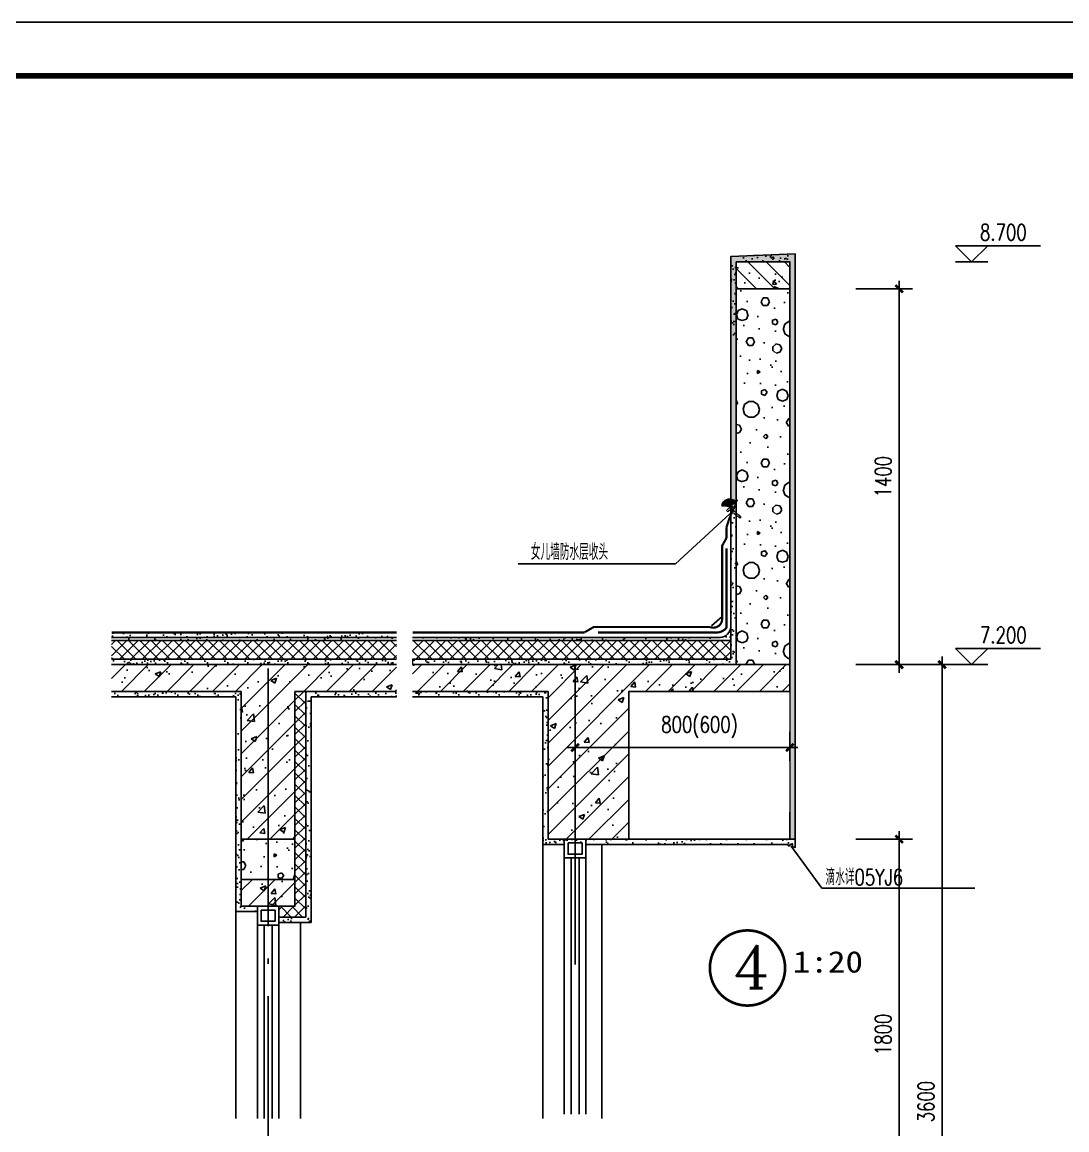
# Model space of a CAD drawing. Extents: x -105837 to 547563, y 466041 to 508041.
# Drawn here: x 447739 to 467191, y 487411 to 508041 of the extents above; entities that cross this region are included whole.
import ezdxf
from ezdxf.enums import TextEntityAlignment as Align

# ---------------------------------------------------------------- set-up
doc = ezdxf.new("R2010")
doc.units = 0
doc.header["$LTSCALE"] = 1000
doc.header["$MEASUREMENT"] = 0
for name, pattern in [('ACAD_ISO04W100', [30.5, 24, -3, 0.5, -3]), ('DASH', [0.35, 0.25, -0.1]), ('DOTE', [2.42, 2, -0.2, 0.02, -0.2])]:
    doc.linetypes.add(name, pattern=pattern)
doc.layers.get('0').update_dxf_attribs({"linetype": 'CONTINUOUS'})
doc.layers.get('DEFPOINTS').update_dxf_attribs({"linetype": 'CONTINUOUS'})
for name, color, linetype in [('1', 7, 'CONTINUOUS'), ('4', 4, 'CONTINUOUS'), ('DIM1', 3, 'CONTINUOUS'), ('DOTE', 1, 'DOTE'), ('MC', 151, 'CONTINUOUS'), ('PUB_DIM', 3, 'CONTINUOUS'), ('PUB_TEXT', 7, 'CONTINUOUS'), ('PUB_TITLE', 4, 'CONTINUOUS'), ('S详图索引', 7, 'CONTINUOUS'), ('t-填充', 8, 'CONTINUOUS'), ('WALL', 255, 'CONTINUOUS'), ('填充', 75, 'CONTINUOUS')]:
    doc.layers.add(name, color=color, linetype=linetype)
doc.styles.add('-黑体', font='simhei.ttf')
doc.styles.add('DIM_FONT', font='SIMPLEX.shx', dxfattribs={"width": 0.75})
doc.styles.add('STK', font='COMPLEX.SHX', dxfattribs={"bigfont": 'STK.SHX'})
doc.styles.add('国标仿宋', font='SIMPLEX.shx', dxfattribs={"width": 0.75, "bigfont": 'gbhzfs.shx'})
doc.dimstyles.new('DIMN', dxfattribs={"dimtxt": 300, "dimasz": 1, "dimexe": 250, "dimexo": 300, "dimgap": 150, "dimtad": 1, "dimdec": 0, "dimzin": 0, "dimdsep": 46, "dimtxsty": 'DIM_FONT', "dimblk": '_DIMX', "dimcen": 0.09, "dimclrt": 7, "dimadec": 0, "dimazin": 0, "dimtfac": 1, "dimtdec": 0, "dimtix": 1, "dimtmove": 2, "dimatfit": 3, "dimldrblk": '_DIMX', "dimfxl": 1, "dimtolj": 1, "dimtzin": 0, "dimarcsym": 0})
pattern_1 = [(37.5, (-649033.9, 161901), (-7.559203, 231.218852), [0, -182.4, 0, -204, 0, -195]), (7.5, (-649033.9, 161901), (212.373205, 338.65753), [0, -98.4, 0, -164.4, 0, -63]), (327.5, (-649181.5, 161901), (373.697023, 0.679086), [0, -60, 0, -216, 0, -282]), (317.5, (-649181.5, 161901), (360.73519, 105.32107), [0, -30, 0, -141.6, 0, -162])]
pattern_2 = [(0, (-648591.4, 161443.5), (750, 1500), [0, -1500]), (0, (-649468.9, 161241), (750, 1500), [0, -1500]), (0, (-648981.4, 161226), (750, 1500), [0, -1500]), (0, (-648448.9, 161668.5), (750, 1500), [0, -1500]), (0, (-649071.4, 161151), (750, 1500), [0, -1500]), (0, (-648298.9, 162613.5), (750, 1500), [0, -1500]), (0, (-648756.4, 162493.5), (750, 1500), [0, -1500]), (0, (-648516.4, 162306), (750, 1500), [0, -1500]), (0, (-649738.9, 162276), (750, 1500), [0, -1500]), (0, (-649003.9, 162208.5), (750, 1500), [0, -1500]), (0, (-649288.9, 161826), (750, 1500), [0, -1500]), (0, (-649273.9, 161263.5), (750, 1500), [0, -1500]), (0, (-648711.4, 161203.5), (750, 1500), [0, -1500]), (0, (-648298.9, 161863.5), (750, 1500), [0, -1500]), (0, (-649701.4, 161631), (750, 1500), [0, -1500]), (0, (-649573.9, 161886), (750, 1500), [0, -1500]), (0, (-648988.9, 161781), (750, 1500), [0, -1500]), (0, (-649198.9, 161563.5), (750, 1500), [0, -1500]), (0, (-649318.9, 162058.5), (750, 1500), [0, -1500]), (0, (-649131.4, 162621), (750, 1500), [0, -1500]), (0, (-649641.4, 161316), (750, 1500), [0, -1500]), (0, (-648816.4, 162313.5), (750, 1500), [0, -1500]), (0, (-649513.9, 162336), (750, 1500), [0, -1500]), (0, (-649633.9, 162531), (750, 1500), [0, -1500]), (130.601294, (-648391.04, 162143.86), (-3749.999965, 4500.000027), [65.8539, -27592.779]), (18.434949, (-648498.18, 162172.43), (3750, 1499.999994), [67.7631, -9419.0698]), (90, (-648498.2, 162108.15), (750, 1500), [64.2857, -2935.7142]), (161.56505, (-648433.9, 162086.72), (-3750.000033, 1499.999893), [67.7631, -9419.0698]), (53.130102, (-648433.9, 162086.72), (750, 1500), [71.4286, -7428.5714]), (135, (-648376.75, 161322.43), (-750.0001, 1499.9999), [60.6091, -4182.0315]), (45, (-648462.47, 161322.43), (750, 1500), [60.6091, -4182.0315]), (135, (-648419.6, 161279.6), (-750.0001, 1499.9999), [60.6091, -4182.0315]), (45, (-648419.6, 161279.6), (750, 1500), [60.6091, -4182.0315]), (116.56505, (-649098.2, 162329.6), (-0.0001, 3000), [79.8596, -1597.1913]), (180, (-649133.9, 162401), (-750, 1500), [85.7143, -1414.2857]), (63.43495, (-649255.3, 162329.6), (1e-06, 3000), [79.8596, -1597.1913]), (116.56505, (-649219.6, 162258.1), (-0.0001, 3000), [79.8596, -1597.1913]), (0, (-649219.6, 162258.1), (750, 1500), [85.7143, -1414.2857]), (63.43495, (-649133.9, 162258.1), (1e-06, 3000), [79.8596, -1597.1913]), (107.102728, (-648533.895, 161822.433), (-2249.999919, 7500.0000288), [97.1534, -40707.258]), (143.972626, (-648562.47, 161915.29), (-14249.99984, 10500.000003), [97.1534, -20305.0515]), (180, (-648641, 161972.4), (-750, 1500), [92.8571, -1407.1428]), (36.027373, (-648812.47, 161915.29), (14249.999915, 10499.999902), [97.1534, -20305.0515]), (71.56505, (-648841.04, 161829.58), (2250.000015, 7499.999997), [90.3508, -9396.4821]), (107.102728, (-648812.467, 161736.72), (-2249.999919, 7500.0000288), [97.1534, -40707.258]), (143.972626, (-648733.9, 161679.58), (-14249.99984, 10500.000003), [97.1534, -20305.0515]), (0, (-648733.9, 161679.6), (750, 1500), [92.8571, -1407.1428]), (36.027373, (-648641.04, 161679.58), (14249.999915, 10499.999902), [97.1534, -20305.0515]), (71.56505, (-648562.47, 161736.72), (2250.000015, 7499.999997), [90.3508, -9396.4821]), (150.255118, (-648519.61, 162522.43), (-2250.000005, 1499.99998), [57.5875, -12035.799]), (90, (-648569.6, 162493.86), (750, 1500), [57.1429, -2942.857]), (29.744881, (-648569.61, 162493.86), (2250, 1499.999993), [57.5875, -12035.799]), (116.56505, (-648869.6, 161458.1), (-0.0001, 3000), [79.8596, -1597.1913]), (168.690067, (-648905.32, 161529.58), (-6750.000012, 1499.999964), [72.8431, -15224.214]), (41.185925, (-649033.895, 161493.86), (18749.999943, 16499.999905), [75.9296, -31814.5065]), (90, (-649033.9, 161422.4), (750, 1500), [71.4286, -2928.5713]), (138.814074, (-648976.75, 161372.43), (-18749.999723, 16500.0001545), [75.9296, -31814.5065]), (16.699244, (-648976.75, 161372.43), (24749.9999575, 7499.9999645), [74.5736, -31246.3455]), (60.945396, (-648905.324, 161393.86), (750.000003, 1499.9999955), [73.5402, -30813.3495]), (109.983106, (-649498.18, 162086.72), (-3750.00002, 10499.9999887), [83.605, -35030.4945]), (155.556045, (-649526.75, 162165.29), (-9750.0000463, 4499.9999106), [86.3075, -36162.8295]), (24.443955, (-649683.895, 162165.29), (9750.000014, 4499.9999825), [86.3075, -36162.8295]), (70.0168934, (-649712.466, 162086.72), (3750.0000173, 10499.9999904), [83.605, -35030.4945]), (109.983106, (-649683.895, 162008.15), (-3750.00002, 10499.9999887), [83.605, -35030.4945]), (160.016893, (-649605.32, 161979.58), (-3750.000019, 1499.999938), [83.605, -17473.4445]), (19.983107, (-649605.32, 161979.58), (3749.999996, 1500.000004), [83.605, -17473.4445]), (70.0168934, (-649526.75, 162008.15), (3750.0000173, 10499.9999904), [83.605, -35030.4945]), (122.005383, (-648941.04, 161951), (-750.000103, 1499.999928), [67.3856, -14083.5861]), (18.434949, (-649041.04, 161986.72), (3750, 1499.999994), [67.7631, -9419.0698]), (90, (-649041.04, 161922.4), (750, 1500), [64.2857, -2935.7142]), (161.56505, (-648976.75, 161901), (-3750.000033, 1499.999893), [67.7631, -9419.0698]), (54.462322, (-648976.75, 161901), (5249.999997, 7499.999995), [61.4452, -25745.5305]), (116.56505, (-649376.8, 161586.7), (-0.0001, 3000), [79.8596, -1597.1913]), (180, (-649412.5, 161658.1), (-750, 1500), [78.5714, -1421.4285]), (59.036243, (-649533.9, 161586.72), (750.000002, 1499.999993), [83.2993, -17409.555]), (120.963756, (-649491.04, 161515.29), (-750.000102, 1499.999931), [83.2993, -17409.555]), (0, (-649491, 161515.3), (750, 1500), [78.5714, -1421.4285]), (63.43495, (-649412.5, 161515.3), (1e-06, 3000), [79.8596, -1597.1913])]
pattern_3 = [(45, (-649033.9, 161901), (-212.132034, 212.132034), []), (50, (-649033.9, 161901), (1075.8903, -94.1282), [112.5, -1237.5]), (355, (-649033.9, 161901), (-208.127, 1128.2882), [90, -990]), (100.4514, (-648944.2, 161893.2), (867.7641, 1034.1593), [95.6103, -1051.7132]), (46.1842, (-649033.9, 162201), (1600.8616, -248.2785), [168.75, -1856.25]), (96.6356, (-648900.5, 162180.3), (1401.994, 1461.1768), [143.4154, -1577.5695]), (351.1842, (-649033.9, 162201), (1401.993, 1461.178), [135, -1485]), (21, (-648883.9, 162126), (895.3606, -603.92834), [112.5, -1237.5]), (326, (-648883.9, 162126), (364.973, 1087.7251), [90, -990]), (71.4514, (-648809.3, 162075.7), (1260.3339, 483.7957), [95.6103, -1051.7132]), (37.5, (-649033.9, 161901), (18.23978, 499.34078), [0, -978, 0, -1005, 0, -993.75]), (7.5, (-649033.9, 161901), (394.6043, 591.61757), [0, -573, 0, -955.5, 0, -378.75]), (327.5, (-649368.4, 161901), (800.73365, -33.83231), [0, -375, 0, -1170, 0, -1552.5]), (317.5, (-649518.4, 161901), (874.77925, 150.15747), [0, -487.5, 0, -777, 0, -1102.5])]
pattern_4 = [(45, (-649033.9, 161901), (-106.066017, 106.066017), []), (135, (-649033.9, 161901), (-106.066017, -106.066017), [])]
pattern_5 = [(142.5, (1012964.85, 818167.9), (6.299336, 192.682377), [0, -152, 0, -170, 0, -162.5]), (172.5, (1012964.85, 818167.9), (-176.97767, 282.21461), [0, -82, 0, -137, 0, -52.5]), (212.5, (1013087.85, 818167.9), (-311.414186, 0.565905), [0, -50, 0, -180, 0, -235]), (222.5, (1013087.85, 818167.9), (-300.61266, 87.76756), [0, -25, 0, -118, 0, -135])]

# ---------------------------------------------------------------- blocks, each defined once
blk = doc.blocks.new('_DIMX')
blk.add_line((-150, 0), (150, 0))
at = {"const_width": 50}
blk.add_lwpolyline([(-70, -70), (70, 70)], dxfattribs=at)
blk = doc.blocks.new('*D490')
at = {"layer": 'DEFPOINTS', "color": 0, "transparency": 16777216}
for p in [(462962, 492825, -54469), (462962, 485550, -54469), (464069, 485550)]:
    blk.add_point(p, dxfattribs=at)
at = {"layer": 'PUB_DIM', "color": 0, "lineweight": -2, "transparency": 16777216}
for p, q in [((463262, 492825), (464319, 492825)), ((464069, 492824), (464069, 485551)), ((463262, 485550), (464319, 485550))]:
    blk.add_line(p, q, dxfattribs=at)
for p, rotation in [((464069, 492825), 90), ((464069, 485550), 270)]:
    blk.add_blockref('_DIMX', p, dxfattribs=dict(at, rotation=rotation))
at = {"layer": 'PUB_DIM', "color": 7, "transparency": 16777216, "insert": (463769, 489188), "char_height": 300, "attachment_point": 5, "rotation": 90, "style": 'DIM_FONT'}
blk.add_mtext('\\A1;1800', dxfattribs=at)
blk = doc.blocks.new('*D494')
at = {"layer": 'DEFPOINTS', "color": 0, "transparency": 16777216}
for p in [(462962, 503075, -54312), (462962, 496075, -54312), (464069, 496075)]:
    blk.add_point(p, dxfattribs=at)
at = {"layer": 'PUB_DIM', "color": 0, "lineweight": -2, "transparency": 16777216}
for p, q in [((463262, 503075), (464319, 503075)), ((464069, 503074), (464069, 496076)), ((463262, 496075), (464319, 496075))]:
    blk.add_line(p, q, dxfattribs=at)
for p, rotation in [((464069, 503075), 90), ((464069, 496075), 270)]:
    blk.add_blockref('_DIMX', p, dxfattribs=dict(at, rotation=rotation))
at = {"layer": 'PUB_DIM', "color": 7, "transparency": 16777216, "insert": (463769, 499575), "char_height": 300, "attachment_point": 5, "rotation": 90, "style": 'DIM_FONT'}
blk.add_mtext('\\A1;1400', dxfattribs=at)
blk = doc.blocks.new('*D496')
at = {"layer": 'DEFPOINTS', "color": 0, "transparency": 16777216}
for p in [(463471, 496075), (463471, 479800), (464869, 479800)]:
    blk.add_point(p, dxfattribs=at)
at = {"layer": 'PUB_DIM', "color": 0, "lineweight": -2, "transparency": 16777216}
for p, q in [((463771, 496075), (465119, 496075)), ((464869, 496074), (464869, 479801)), ((463771, 479800), (465119, 479800))]:
    blk.add_line(p, q, dxfattribs=at)
for p, rotation in [((464869, 496075), 90), ((464869, 479800), 270)]:
    blk.add_blockref('_DIMX', p, dxfattribs=dict(at, rotation=rotation))
at = {"layer": 'PUB_DIM', "color": 7, "transparency": 16777216, "insert": (464569, 487937), "char_height": 300, "attachment_point": 5, "rotation": 90, "style": 'DIM_FONT'}
blk.add_mtext('\\A1;3600', dxfattribs=at)
blk = doc.blocks.new('*D498')
at = {"layer": 'DEFPOINTS', "color": 0, "transparency": 16777216}
for p in [(458034, 495126, -11000), (462034, 495126, -11000), (462034, 494531)]:
    blk.add_point(p, dxfattribs=at)
at = {"layer": 'PUB_DIM', "color": 0, "lineweight": -2, "transparency": 16777216}
for p, q in [((458034, 494826), (458034, 494281)), ((462034, 494826), (462034, 494281)), ((458035, 494531), (462033, 494531))]:
    blk.add_line(p, q, dxfattribs=at)
at = {"layer": 'PUB_DIM', "color": 0, "lineweight": -2, "transparency": 16777216, "rotation": 180}
blk.add_blockref('_DIMX', (458034, 494531), dxfattribs=at)
at = {"layer": 'PUB_DIM', "color": 0, "lineweight": -2, "transparency": 16777216}
blk.add_blockref('_DIMX', (462034, 494531), dxfattribs=at)
at = {"layer": 'PUB_DIM', "color": 7, "transparency": 16777216, "insert": (460352, 494910), "char_height": 300, "attachment_point": 5, "style": 'DIM_FONT'}
blk.add_mtext('\\A1;800(600)', dxfattribs=at)

msp = doc.modelspace()

# ---------------------------------------------------------------- hatches: boundary and pattern name
at = {"layer": 't-填充'}
h = msp.add_hatch(dxfattribs=at)
h.set_pattern_fill('砂灰土', color=256, scale=1200, style=0)
h.set_pattern_definition(pattern_1)
h.paths.add_polyline_path([(462134.02345, 503724.78426), (460934.02345, 503674.78426), (460934.02345, 499156.19578, -0.2064725691), (461034.02345, 499095.98233), (461034.02345, 503574.78426), (462034.02345, 503574.78426), (462034.02345, 495574.78426), (462034.02345, 493325.01491), (462034.02345, 492825.01491), (462134.02345, 492825.01491)])
h = msp.add_hatch(dxfattribs=at)
h.set_pattern_fill('砂灰土', color=256, scale=1000, style=0)
h.set_pattern_definition(pattern_5)
h.paths.add_polyline_path([(461034.02345, 503674.78426), (460934.02345, 503674.78426), (462034.02345, 503720.61759), (462034.02345, 503574.78426), (461034.02345, 503574.78426)])
h = msp.add_hatch(dxfattribs=at)
h.set_pattern_fill('砂灰土', color=256, scale=1000, style=0)
h.set_pattern_definition(pattern_5)
h.paths.add_polyline_path([(460934.02345, 503674.78426), (461034.02345, 503674.78426), (461034.02345, 502074.78426), (460934.02345, 502074.78426)])
h = msp.add_hatch(dxfattribs=at)
h.set_pattern_fill('AN31C', color=256, scale=1200, style=0)
h.set_pattern_definition([(135, (1053238.39, 803561.78), (169.70563, 169.70563), []), (130, (1053238.4, 803561.8), (-860.7122, -75.30256), [90, -990]), (185, (1053238.4, 803561.8), (166.5016, 902.6306), [72, -792]), (79.5486, (1053166.7, 803555.5), (-694.2113, 827.3275), [76.4882, -841.3705]), (133.8158, (1053238.4, 803801.8), (-1280.6893, -198.6228), [135, -1485]), (83.3644, (1053131.7, 803785.2), (-1121.5952, 1168.9414), [114.7323, -1262.0556]), (188.8158, (1053238.4, 803801.8), (-1121.5943, 1168.9423), [108, -1188]), (159, (1053118.4, 803741.8), (-716.2885, -483.1427), [90, -990]), (214, (1053118.4, 803741.8), (-291.9784, 870.18), [72, -792]), (108.5486, (1053058.7, 803701.5), (-1008.2672, 387.0366), [76.4882, -841.3705]), (142.5, (1053238.4, 803561.78), (-14.59183, 399.47262), [0, -782.4, 0, -804, 0, -795]), (172.5, (1053238.4, 803561.78), (-315.68344, 473.29405), [0, -458.4, 0, -764.4, 0, -303]), (212.5, (1053506, 803561.78), (-640.58692, -27.06585), [0, -300, 0, -936, 0, -1242]), (222.5, (1053626, 803561.8), (-699.8234, 120.126), [0, -390, 0, -621.6, 0, -882])])
h.paths.add_polyline_path([(461034.02345, 503574.78426), (462034.02345, 503574.78426), (462034.02345, 503074.78426), (461034.02345, 503074.78426)])
h = msp.add_hatch(dxfattribs=at)
h.set_pattern_fill('AN32C', color=256, scale=1500, style=0)
h.set_pattern_definition(pattern_2)
h.paths.add_polyline_path([(462034.02345, 503074.78426), (461034.02345, 503074.78426), (461034.02345, 499095.98233, -0.0115505058), (461037.85876, 499090.35801, 0.0115505058), (461034.02345, 499095.98233), (461034.02345, 499074.78426), (461034.02345, 498899.16913), (461103.4833, 498843.90208), (461114.09587, 498807.06449), (461078.37405, 498820.97774), (461034.02345, 498856.26614), (461034.02345, 498774.78426), (461034.02345, 496074.78426), (462034.02345, 496074.78426)])
h = msp.add_hatch(dxfattribs=at)
h.set_pattern_fill('砂灰土', color=256, scale=1200, style=0)
h.set_pattern_definition(pattern_1)
h.paths.add_polyline_path([(461034.02345, 498774.78426), (461034.02345, 498856.26614), (460956.77552, 498917.72991, 0.0065748076), (460934.02345, 498864.53599), (460934.02345, 496174.78426), (455010.27927, 496174.78426), (455010.27927, 496074.78426), (461034.02345, 496074.78426)])
h = msp.add_hatch(dxfattribs=at)
h.set_pattern_fill('砂灰土', color=256, scale=1000, style=0)
h.set_pattern_definition([(142.5, (1011464.85, 815167.9), (6.299336, 192.682377), [0, -152, 0, -170, 0, -162.5]), (172.5, (1011464.85, 815167.9), (-176.97767, 282.21461), [0, -82, 0, -137, 0, -52.5]), (212.5, (1011587.85, 815167.9), (-311.414186, 0.565905), [0, -50, 0, -180, 0, -235]), (222.5, (1011587.85, 815167.9), (-300.61266, 87.76756), [0, -25, 0, -118, 0, -135])])
h.paths.add_polyline_path([(460934.02345, 496524.78426), (460934.02345, 496782.93787, -0.4142135623), (460734.02345, 496582.93787), (454895.31073, 496582.93787), (454895.31073, 496524.78426)])
h = msp.add_hatch(dxfattribs=at)
h.set_pattern_fill('砂灰土', color=256, scale=1200, style=0)
h.set_pattern_definition(pattern_1)
h.paths.add_polyline_path([(454710.27927, 496674.60476), (449403.23975, 496674.60476), (449403.23975, 496582.93787), (454710.27927, 496582.93787)])
h.paths.add_polyline_path([(454710.27927, 496582.93787), (449403.23975, 496582.93787), (449403.23975, 496524.78426), (454710.27927, 496524.78426)])
h = msp.add_hatch(dxfattribs=at)
h.set_pattern_fill('ANSI37', color=256, scale=1200, style=0)
h.set_pattern_definition(pattern_4)
h.paths.add_polyline_path([(454710.27927, 496524.78426), (449403.23975, 496524.78426), (449403.23975, 496174.78426), (454710.27927, 496174.78426)])
h = msp.add_hatch(dxfattribs=at)
h.set_pattern_fill('ANSI37', color=256, scale=1200, style=0)
h.set_pattern_definition(pattern_4)
h.paths.add_polyline_path([(460934.02345, 496524.78426), (455010.27927, 496524.78426), (455010.27927, 496174.78426), (460934.02345, 496174.78426)])
h = msp.add_hatch(dxfattribs=at)
h.set_pattern_fill('砂灰土', color=256, scale=1200, style=0)
h.set_pattern_definition(pattern_1)
h.paths.add_polyline_path([(454710.27927, 496174.78426), (449403.23975, 496174.78426), (449403.23975, 496074.78426), (454710.27927, 496074.78426)])
h = msp.add_hatch(dxfattribs=at)
h.set_pattern_fill('AN31C', color=256, scale=1500, style=0)
h.set_pattern_definition(pattern_3)
h.paths.add_polyline_path([(449403.23975, 496074.78426), (454710.27927, 496074.78426), (454710.27927, 495574.78426), (452819.42542, 495574.78426), (452819.42542, 492825.01491), (451819.42542, 492825.01491), (451819.42542, 495574.78426), (449403.23975, 495574.78426)])
h = msp.add_hatch(dxfattribs=at)
h.set_pattern_fill('AN31C', color=256, scale=1500, style=0)
h.set_pattern_definition(pattern_3)
h.paths.add_polyline_path([(458034.02345, 496074.78426), (455010.27927, 496074.78426), (455010.27927, 495574.78426), (457534.02345, 495574.78426), (457534.02345, 492825.01491), (458034.02345, 492825.01491)])
h.paths.add_polyline_path([(462034.02345, 496074.78426), (458034.02345, 496074.78426), (458034.02345, 492825.01491), (459034.02345, 492825.01491), (459034.02345, 493325.01491), (459034.02345, 495574.78426), (462034.02345, 495574.78426)])
h = msp.add_hatch(dxfattribs=at)
h.set_pattern_fill('砂灰土', color=256, scale=1200, style=0)
h.set_pattern_definition(pattern_1)
h.paths.add_polyline_path([(451819.42542, 495574.78426), (449403.23975, 495574.78426), (449403.23975, 495474.78426), (451719.42542, 495474.78426), (451719.42542, 491475.01491), (452119.42542, 491475.01491), (452119.42542, 491575.01491), (451819.42542, 491575.01491), (451819.42542, 492825.01491)])
h = msp.add_hatch(dxfattribs=at)
h.set_pattern_fill('砂灰土', color=256, scale=1200, style=0)
h.set_pattern_definition(pattern_1)
h.paths.add_polyline_path([(454710.27927, 495574.78426), (453019.42542, 495574.78426), (453019.42542, 491375.01491), (452519.42542, 491375.01491), (452519.42542, 491275.01491), (453119.42542, 491275.01491), (453119.42542, 495474.78426), (454710.27927, 495474.78426)])
h = msp.add_hatch(dxfattribs=at)
h.set_pattern_fill('ANSI37', color=256, scale=1200, style=0)
h.set_pattern_definition(pattern_4)
h.paths.add_polyline_path([(453019.42542, 495574.78426), (452819.42542, 495574.78426), (452819.42542, 492825.01491), (452819.42542, 491575.01491), (452519.42542, 491575.01491), (452519.42542, 491375.01491), (453019.42542, 491375.01491)])
h = msp.add_hatch(dxfattribs=at)
h.set_pattern_fill('砂灰土', color=256, scale=1200, style=0)
h.set_pattern_definition(pattern_1)
h.paths.add_polyline_path([(457534.02345, 495574.78426), (455010.27927, 495574.78426), (455010.27927, 495474.78426), (457434.02345, 495474.78426), (457434.02345, 492724.98507), (457834.02345, 492724.98507), (458034.02345, 492724.98507), (458034.02345, 492825.01491), (457534.02345, 492825.01491)])
edge = h.paths.add_edge_path()
edge.add_line((462134.02345, 492825.01491), (462034.02345, 492825.01491))
edge.add_line((462034.02345, 492825.01491), (458034.02345, 492825.01491))
edge.add_line((458034.02345, 492825.01491), (458034.02345, 492724.98507))
edge.add_line((458034.02345, 492724.98507), (458634.02345, 492724.98507))
edge.add_line((458634.02351, 492724.55051), (462002.98524, 492725.00816))
edge.add_line((462002.98524, 492725.00816), (462002.98524, 492703.26616))
edge.add_line((462002.98524, 492703.26616), (462036.13507, 492703.26616))
edge.add_line((462036.13507, 492703.26616), (462036.13507, 492725.03663))
edge.add_line((462036.13507, 492725.03663), (462081.30984, 492725.03663))
edge.add_line((462081.30984, 492725.03663), (462081.30984, 492684.73589))
edge.add_line((462081.30984, 492684.73589), (462134.02345, 492670.55807))
edge.add_line((462134.02345, 492670.55807), (462134.02345, 492725.03663))
edge.add_line((462134.02345, 492725.03663), (462134.02345, 492825.01491))
h = msp.add_hatch(dxfattribs=at)
h.set_pattern_fill('AN32C', color=256, scale=1500, style=0)
h.set_pattern_definition(pattern_2)
h.paths.add_polyline_path([(452319.42542, 492825.01491), (451819.42542, 492825.01491), (451819.42542, 492075.01491), (452319.42542, 492075.01491)])
h.paths.add_polyline_path([(452819.42542, 492825.01491), (452319.42542, 492825.01491), (452319.42542, 492075.01491), (452819.42542, 492075.01491)])
h = msp.add_hatch(dxfattribs=at)
h.set_pattern_fill('AN31C', color=256, scale=1500, style=0)
h.set_pattern_definition(pattern_3)
h.paths.add_polyline_path([(452319.42542, 492075.01491), (451819.42542, 492075.01491), (451819.42542, 491575.01491), (452319.42542, 491575.01491)])
h.paths.add_polyline_path([(452319.42542, 492075.01491), (452319.42542, 491575.01491), (452819.42542, 491575.01491), (452819.42542, 492075.01491)])
at = {"layer": '填充'}
h = msp.add_hatch(dxfattribs=at)
h.set_pattern_fill('ANSI37', color=256, scale=180, angle=18.156896621, style=0)
h.set_pattern_definition([(347.15689662, (2863211.993, 8074580.063), (5.001345803, 21.93710419), []), (77.15689662, (2863211.993, 8074580.063), (-21.93710419, 5.001345803), [])])
edge = h.paths.add_edge_path()
edge.add_arc((460914.22423, 499010.16941), 147.36251, 33.033184955, 171.918139984)
edge.add_line((460768.32529, 499030.88677), (460910.77005, 499010.65989))
edge.add_line((460910.77005, 499010.65989), (461037.76632, 499090.50035))

# ---------------------------------------------------------------- linework, layer by layer
at = {"color": 6, "linetype": 'DASH', "ltscale": 0.02, "elevation": 160145.58042}
msp.add_lwpolyline([(460911.50778, 498953.74805), (460876.19788, 498921.5107), (460853.27355, 498946.61996), (460949.00259, 499034.01899), (460971.92692, 499008.90974), (460936.61703, 498976.67239), (461103.4833, 498843.90208), (461114.09587, 498807.06449), (461078.37405, 498820.97774)], close=True, dxfattribs=at)
at = {"layer": '1'}
msp.add_line((460772.49873, 496971.8862, 94143.55903), (460571.52119, 496795.04025, 94143.55903), dxfattribs=at)
at = {"layer": '4'}
for p, q in [((454710.27927, 496582.93787, 94143.55903), (449403.23975, 496582.93787, 94143.55903)), ((460734.02345, 496582.93787, 94143.55903), (455010.27927, 496582.93787, 94143.55903)), ((449403.23975, 496524.78426, 94143.55903), (454710.27927, 496524.78426, 94143.55903)), ((455010.27927, 496524.78426, 94143.55903), (460934.02345, 496524.78426, 94143.55903))]:
    msp.add_line(p, q, dxfattribs=at)
at = {"layer": '4', "const_width": 40, "elevation": 94143.55903}
for points in [[(461034.02345, 499074.78426, 0.0543463732), (460853.47993, 498633.44862)], [(460853.47993, 498434.26981), (460772.49922, 498288.15012), (460772.49922, 496943.84595, -0.5603409995), (460548.9279, 496775.03996), (458380.87068, 496775.03996), (458215.84895, 496680.0528)], [(460641.04009, 496674.60476, 0.2601943353), (460853.47993, 496762.77148)]]:
    msp.add_lwpolyline(points, format="xyb", dxfattribs=at)
for points in [[(460853.47993, 498633.44862), (460853.47993, 498434.26981)], [(460853.47993, 498243.96279), (460853.47993, 496759.29887)], [(454710.27927, 496674.60476), (449403.23975, 496674.60476)], [(458215.84895, 496674.60476), (455010.27927, 496674.60476)], [(460641.04009, 496674.60476), (458462.59125, 496674.60476)]]:
    msp.add_lwpolyline(points, dxfattribs=at)
at = {"layer": '4'}
msp.add_arc((460734.02345, 496782.93787, 94143.55903), 200, 270.00000004, 0, dxfattribs=at)
at = {"layer": 'DIM1', "color": 7, "linetype": 'Continuous', "const_width": 50, "elevation": 40323.92596}
msp.add_lwpolyline([(461944.46802, 490425.46783, -1), (460544.46802, 490425.46783, -1)], format="xyb", close=True, dxfattribs=at)
at = {"layer": 'DOTE', "linetype": 'ACAD_ISO04W100', "ltscale": 0.2}
msp.add_line((452319.42542, 472902.53845, 39141.87454), (452319.42542, 496074.78426, 39141.87454), dxfattribs=at)
at = {"layer": 'DOTE', "linetype": 'ACAD_ISO04W100'}
msp.add_line((458034.02345, 496074.78426, 39141.87454), (458034.02345, 490487.44437, 39141.87454), dxfattribs=at)
at = {"layer": 'MC'}
for p, q in [((457434.02345, 487621.87924, 94224.56135), (457434.02345, 492724.33324, 39831.6488)), ((457904.02345, 492755.01491, 47106.41103), (458164.02345, 492755.01491, 47106.41103)), ((458534.02345, 487621.87924, 94224.56111), (458534.02345, 492724.55051, 39831.65023)), ((457834.02345, 492475.01491, 47106.41103), (457834.02345, 487704.94612, 47796.18673)), ((457959.02345, 492475.01491, 47106.41103), (457959.02345, 487704.94612, 47796.18673)), ((458109.02345, 492475.01491, 47106.41103), (458109.02345, 487704.94612, 47796.18673)), ((458234.02345, 492475.01491, 47106.41103), (458234.02345, 487704.94612, 47796.18673)), ((451719.42542, 487621.87924, 39814.50188), (451719.42542, 491474.36308, 39831.65023)), ((452449.42542, 491505.01491, 39141.87454), (452189.42542, 491505.01491, 39141.87454)), ((452769.42542, 491575.01491, 39141.87454), (452369.42542, 491575.01491, 39141.87454)), ((452119.42542, 491225.01491, 39141.87454), (452119.42542, 487621.87924, 39141.87454)), ((452244.42542, 491225.01491, 39141.87454), (452244.42542, 487621.87924, 39141.87454)), ((452394.42542, 491225.01491, 39141.87454), (452394.42542, 487621.87924, 39141.87454)), ((452519.42542, 491225.01491, 39141.87454), (452519.42542, 487621.87924, 39141.87454)), ((452919.42542, 487621.87924, 94224.56111), (452919.42542, 491275.01491, 94240.82278))]:
    msp.add_line(p, q, dxfattribs=at)
for points, elevation in [([(455010.27927, 496174.78426), (460934.02345, 496174.78426), (460934.02345, 503674.78426), (462134.02345, 503724.78426), (462134.02345, 492725.03663)], 94143.55903), ([(449403.23975, 496174.78426), (454710.27927, 496174.78426)], 94143.55903), ([(452519.42542, 491375.01491), (453019.42542, 491375.01491), (453019.42542, 495574.78426)], 39831.65023), ([(451719.42542, 495474.78426), (449403.23975, 495474.78426)], 94143.55903), ([(451719.42542, 495474.78426), (451719.42542, 491475.01491), (452119.42542, 491475.01491)], 39831.65023), ([(452519.42542, 491275.01491), (453119.42542, 491275.01491), (453119.42542, 495474.78426)], 39831.65023), ([(454710.27927, 495474.78426), (453119.42542, 495474.78426)], 94143.55903), ([(457434.02345, 492724.34135), (457434.02345, 495474.78426), (455010.27927, 495474.78426)], 94143.55903), ([(457434.02345, 492825.01491), (457434.02345, 492724.98507), (457834.02345, 492724.98507)], 39831.65023), ([(458234.02345, 492825.01491), (458234.02345, 492475.01491), (457834.02345, 492475.01491), (457834.02345, 492825.01491)], 47106.41103), ([(458164.02345, 492755.01491), (458164.02345, 492545.01491), (457904.02345, 492545.01491), (457904.02345, 492755.01491)], 47106.41103), ([(458234.02345, 492724.98507), (458634.02345, 492724.98507), (458634.02345, 492724.55051)], 39831.65023), ([(462002.98524, 492725.00816), (458634.02345, 492724.55051)], 94143.55903), ([(462134.02345, 492725.03663), (462134.02345, 492670.55807), (462081.30984, 492684.73589), (462081.30984, 492725.03663), (462036.13507, 492725.03663), (462036.13507, 492703.26616), (462002.98524, 492703.26616), (462002.98524, 492725.03663)], 94143.55903), ([(462081.30984, 492725.03663), (462036.13507, 492725.03663)], 94143.55903), ([(462081.30984, 492725.02518), (462036.13507, 492725.01536)], 94143.55903), ([(452119.42542, 491575.01491), (452119.42542, 491225.01491), (452519.42542, 491225.01491), (452519.42542, 491575.01491)], 39141.87454), ([(452189.42542, 491505.01491), (452189.42542, 491295.01491), (452449.42542, 491295.01491), (452449.42542, 491505.01491)], 39141.87454)]:
    msp.add_lwpolyline(points, dxfattribs=dict(at, elevation=elevation))
at = {"layer": 'PUB_DIM'}
for p, q in [((465718.51296, 503874.78426, 94300.96465), (465118.51296, 503874.78426, 94300.96465)), ((465118.51296, 503874.78426, 94300.96465), (465418.51296, 503574.78426, 94300.96465)), ((465418.51296, 503874.78426, 94300.96465), (466698.51296, 503874.78426, 94300.96465)), ((465418.51296, 503574.78426, 94300.96465), (465718.51296, 503874.78426, 94300.96465)), ((465718.51296, 503574.78426, 94300.96465), (465118.51296, 503574.78426, 94300.96465)), ((465118.51296, 496374.78426, 94300.96465), (465418.51296, 496074.78426, 94300.96465)), ((465718.51296, 496374.78426, 94300.96465), (465118.51296, 496374.78426, 94300.96465)), ((465418.51296, 496374.78426, 94300.96465), (466698.51296, 496374.78426, 94300.96465)), ((465418.51296, 496074.78426, 94300.96465), (465718.51296, 496374.78426, 94300.96465)), ((465718.51296, 496074.78426, 94300.96465), (465118.51296, 496074.78426, 94300.96465))]:
    msp.add_line(p, q, dxfattribs=at)
at = {"layer": 'PUB_TITLE'}
msp.add_lwpolyline([(428763.01576, 466040.74173), (488163.01576, 466040.74173), (488163.01576, 508040.74173), (428763.01576, 508040.74173)], close=True, dxfattribs=at)
at = {"layer": 'PUB_TITLE', "const_width": 100}
msp.add_lwpolyline([(429763.01576, 467040.74173), (487163.01576, 467040.74173), (487163.01576, 507040.74173), (429763.01576, 507040.74173)], close=True, dxfattribs=at)
at = {"layer": 'S详图索引'}
for p, q in [((459901.24986, 497955.39418, 94143.55903), (460996.67056, 498960.62544, 94143.55903)), ((459901.24986, 497955.39418, 94143.55903), (456972.65174, 497955.39418, 94143.55903)), ((462629.04134, 491912.19729, 39831.65023), (462055.71314, 492695.08079, 40259.89937)), ((465479.83843, 491912.19729, 39831.65023), (462629.04134, 491912.19729, 39831.65023))]:
    msp.add_line(p, q, dxfattribs=at)
at = {"layer": 't-填充', "color": 151, "lineweight": 0}
for p, q in [((462134.02345, 503724.78426, 39831.65023), (460934.02345, 503674.78426, 39831.65023)), ((460934.02345, 503674.78426, 39831.65023), (460934.02345, 496174.78426, 39831.65023)), ((462134.02345, 492725.03663, 39831.65023), (462134.02345, 503724.78426, 39831.65023)), ((460934.02345, 496174.78426, 39831.65023), (455010.27927, 496174.78426, 39831.65023)), ((455010.27927, 495474.78426, 39831.65023), (457434.02345, 495474.78426, 39831.65023)), ((457434.02345, 495474.78426, 39831.65023), (457434.02345, 492724.98507, 39831.65023)), ((457434.02345, 492724.98507, 39831.65023), (457834.02345, 492724.98507, 39831.65023)), ((458234.02345, 492724.98507, 39831.65023), (458634.02345, 492724.98507, 39831.65023)), ((458634.02351, 492724.55051, 39831.65023), (462002.98524, 492725.00816, 39831.65023)), ((462002.98524, 492725.00816, 39831.65023), (462002.98524, 492703.26616, 39831.65023)), ((462002.98524, 492703.26616, 39831.65023), (462036.13507, 492703.26616, 39831.65023)), ((462036.13507, 492725.03663, 39831.65023), (462081.30984, 492725.03663, 39831.65023)), ((462036.13507, 492703.26616, 39831.65023), (462036.13507, 492725.03663, 39831.65023)), ((462081.30984, 492725.03663, 39831.65023), (462081.30984, 492684.73589, 39831.65023)), ((462081.30984, 492684.73589, 39831.65023), (462134.02345, 492670.55807, 39831.65023)), ((462134.02345, 492670.55807, 39831.65023), (462134.02345, 492725.03663, 39831.65023))]:
    msp.add_line(p, q, dxfattribs=at)
at = {"layer": 't-填充'}
for p, q in [((460781.63057, 499152.68545, 28141.53764), (460781.63057, 499152.68545, 28141.53764)), ((460785.5032, 499067.40658, 28141.53764), (460785.5032, 499067.40658, 28141.53764)), ((460797.88059, 499116.45058, 28141.53764), (460797.88059, 499116.45058, 28141.53764)), ((460807.09656, 499124.89546, 28141.53764), (460807.09656, 499124.89546, 28141.53764)), ((460812.75102, 499096.19426, 28141.53764), (460812.75102, 499096.19426, 28141.53764)), ((460815.90069, 499192.53545, 28141.53764), (460815.90069, 499192.53545, 28141.53764)), ((460822.27981, 499147.33387, 28141.53764), (460822.27981, 499147.33387, 28141.53764)), ((460825.88461, 499192.61169, 28141.53764), (460825.88461, 499192.61169, 28141.53764)), ((460848.30524, 499143.90756, 28141.53764), (460848.30524, 499143.90756, 28141.53764)), ((460861.40843, 499115.76355, 28141.53764), (460861.40843, 499115.76355, 28141.53764)), ((460876.19554, 499146.26958, 28141.53764), (460876.19554, 499146.26958, 28141.53764)), ((460882.49321, 499129.19604, 28141.53764), (460882.49321, 499129.19604, 28141.53764)), ((460916.21921, 499134.96652, 28141.53764), (460916.21921, 499134.96652, 28141.53764)), ((460940.6555, 499096.80772, 28141.53764), (460940.6555, 499096.80772, 28141.53764)), ((460941.21029, 499067.12363, 28141.53764), (460941.21029, 499067.12363, 28141.53764)), ((460948.18692, 499072.5668, 28141.53764), (460948.18692, 499072.5668, 28141.53764)), ((460948.98135, 499069.68216, 94143.55903), (460948.98135, 499069.68216, 94143.55903)), ((460956.86845, 499129.61494, 28141.53764), (460956.86845, 499129.61494, 28141.53764)), ((460957.40289, 499081.01168, 28141.53764), (460957.40289, 499081.01168, 28141.53764)), ((460982.89388, 499126.18863, 28141.53764), (460982.89388, 499126.18863, 28141.53764)), ((460995.12245, 499033.63919, 94143.55903), (460995.12245, 499033.63919, 94143.55903)), ((461007.16911, 499126.61402, 28141.53764), (461007.16911, 499126.61402, 28141.53764)), ((461008.09054, 499045.063, 28141.53764), (461008.09054, 499045.063, 28141.53764)), ((461011.24021, 499141.40418, 28141.53764), (461011.24021, 499141.40418, 28141.53764)), ((461017.11552, 499115.48059, 28141.53764), (461017.11552, 499115.48059, 28141.53764)), ((461241.86567, 499050.65626, 94143.55903), (461241.86567, 499050.65626, 94143.55903)), ((461254.47322, 499038.99076, 94143.55903), (461254.47322, 499038.99076, 94143.55903)), ((460769.09727, 498990.53605, 28141.53764), (460769.09727, 498990.53605, 28141.53764)), ((460776.18001, 499023.9455, 28141.53764), (460776.18001, 499023.9455, 28141.53764)), ((460821.02701, 498990.55843, 28141.53764), (460821.02701, 498990.55843, 28141.53764)), ((460904.68756, 499032.70698, 28141.53764), (460904.68756, 499032.70698, 28141.53764)), ((460910.76865, 499006.22657, 28141.53764), (460910.76865, 499006.22657, 28141.53764)), ((460936.79408, 499002.80026, 28141.53764), (460936.79408, 499002.80026, 28141.53764)), ((460937.50584, 499000.46653, 28141.53764), (460937.50584, 499000.46653, 28141.53764)), ((460939.19613, 498951.04025, 94143.55903), (460939.19613, 498951.04025, 94143.55903)), ((460942.68201, 498876.99979, 94143.55903), (460942.68201, 498876.99979, 94143.55903)), ((460945.83168, 498973.34097, 94143.55903), (460945.83168, 498973.34097, 94143.55903)), ((460948.78714, 498863.94465, 94143.55903), (460948.78714, 498863.94465, 94143.55903)), ((460958.04659, 498998.33394, 94143.55903), (460958.04659, 498998.33394, 94143.55903)), ((461000.58274, 498988.58385, 94143.55903), (461000.58274, 498988.58385, 94143.55903)), ((461021.14788, 499030.21288, 94143.55903), (461021.14788, 499030.21288, 94143.55903)), ((461275.20042, 499016.88149, 94143.55903), (461275.20042, 499016.88149, 94143.55903)), ((462034.02345, 492825.01491, 39831.65023), (462134.02345, 492825.01491, 39831.65023))]:
    msp.add_line(p, q, dxfattribs=at)
at = {"layer": 't-填充', "color": 75, "lineweight": 0}
msp.add_line((455010.27927, 496174.78426, 39831.65023), (455010.27927, 496074.78426, 39831.65023), dxfattribs=at)
at = {"layer": 't-填充', "color": 255, "lineweight": 0}
for p, q in [((455010.27927, 496074.78426, 39831.65023), (461034.02345, 496074.78426, 39831.65023)), ((461034.02345, 496074.78426, 39831.65023), (462034.02345, 496074.78426, 39831.65023)), ((462034.02345, 496074.78426, 39831.65023), (462034.02345, 495574.78426, 39831.65023)), ((457534.02345, 495574.78426, 39831.65023), (455010.27927, 495574.78426, 39831.65023)), ((457534.02345, 492825.01491, 39831.65023), (457534.02345, 495574.78426, 39831.65023)), ((462034.02345, 495574.78426, 39831.65023), (462034.02345, 493325.01491, 39831.65023)), ((462034.02345, 493325.01491, 39831.65023), (462034.02345, 492825.01491, 39831.65023)), ((458034.02345, 492825.01491, 39831.65023), (457534.02345, 492825.01491, 39831.65023)), ((462034.02345, 492825.01491, 39831.65023), (458034.02345, 492825.01491, 39831.65023))]:
    msp.add_line(p, q, dxfattribs=at)
at = {"layer": 't-填充', "color": 13, "lineweight": 0}
for p, q in [((458034.02345, 492825.01491, 39831.65023), (458034.02345, 492724.98507, 39831.65023)), ((458034.02345, 492724.98507, 39831.65023), (458034.02345, 492825.01491, 39831.65023))]:
    msp.add_line(p, q, dxfattribs=at)
at = {"layer": 'WALL'}
for p, q in [((462034.02345, 503574.78426, 94143.55903), (461034.02345, 503574.78426, 94143.55903)), ((461034.02345, 499074.78426, 94242.37368), (461034.02345, 503574.78426, 94242.37368)), ((462034.02345, 496074.78426, 94242.37368), (462034.02345, 503574.78426, 94242.37368)), ((462034.02345, 503074.78426, 94143.55903), (461034.02345, 503074.78426, 94143.55903)), ((461034.02345, 499074.78426, 94143.55903), (461034.02345, 499074.78426, 94143.55903)), ((461034.02345, 498774.78426, 94143.55903), (461034.02345, 498774.78426, 94143.55903)), ((461034.02345, 496074.78426, 94242.37368), (461034.02345, 498774.78426, 94242.37368)), ((454710.27927, 496074.78426, 94143.55903), (449403.23975, 496074.78426, 94143.55903)), ((462034.02345, 496074.78426, 94143.55903), (455010.27927, 496074.78426, 94143.55903)), ((462034.02345, 495574.78426, 94143.55903), (462034.02345, 496074.78426, 94143.55903)), ((451819.42542, 495574.78426, 94143.55903), (449403.23975, 495574.78426, 94143.55903)), ((451819.42542, 492825.01491, 93613.02147), (451819.42542, 495574.78426, 94141.83872)), ((454710.27927, 495574.78426, 94143.55903), (452819.42542, 495574.78426, 94143.55903)), ((457534.02345, 495574.78426, 94143.55903), (455010.27927, 495574.78426, 94143.55903)), ((457534.02345, 492825.01491, 93613.02147), (457534.02345, 495574.78426, 94141.83872)), ((462034.02345, 495574.78426, 94143.55903), (459034.02345, 495574.78426, 94143.55903)), ((459034.02345, 492825.01491, 39831.65023), (459034.02345, 495574.78426, 94141.83872)), ((462034.02345, 493325.01491, 94242.37368), (462034.02345, 492825.01491, 94242.37368)), ((452819.42542, 492825.01491, 94143.55903), (451819.42542, 492825.01491, 94143.55903)), ((462034.02345, 492825.01491, 94242.37368), (457534.02345, 492825.01491, 94242.37368)), ((451819.42542, 492075.01491, 94143.55903), (452819.42542, 492075.01491, 94143.55903))]:
    msp.add_line(p, q, dxfattribs=at)
at = {"layer": 'WALL', "elevation": 94143.55903}
for points in [[(461034.02345, 499074.78426), (461034.02345, 503574.78426), (462034.02345, 503574.78426), (462034.02345, 495574.78426)], [(461034.02345, 499074.78426), (461034.02345, 498774.78426)], [(455010.27927, 496074.78426), (461034.02345, 496074.78426), (461034.02345, 498774.78426)], [(449403.23975, 496074.78426), (454710.27927, 496074.78426)], [(455010.27927, 496074.78426), (462034.02345, 496074.78426), (462034.02345, 495574.78426), (459034.02345, 495574.78426), (459034.02345, 493325.01491), (459034.02345, 493319.81733), (459034.02345, 492825.01491), (457534.02345, 492825.01491), (457534.02345, 495574.78426), (455010.27927, 495574.78426)], [(451819.42542, 495574.78426), (449403.23975, 495574.78426)], [(451819.42542, 492825.01491), (451819.42542, 491575.01491), (452819.42542, 491575.01491), (452819.42542, 495574.78426)], [(454710.27927, 495574.78426), (452819.42542, 495574.78426)]]:
    msp.add_lwpolyline(points, dxfattribs=at)
at = {"layer": '填充'}
msp.add_arc((460914.22423, 499010.16941, 28141.53764), 147.36251, 32.967195859, 171.91814, dxfattribs=at)

# ---------------------------------------------------------------- texts
at = {"layer": 'DIM1', "color": 7, "linetype": 'Continuous', "style": 'STK'}
msp.add_text('4', height=800, dxfattribs=at).set_placement((460977.10023, 490051.03332, 40323.92596))
at = {"layer": 'PUB_DIM', "color": 7, "style": '国标仿宋', "width": 0.75}
for s, p in [('8.700', (466008.51296, 504126.45626, 94300.96465)), ('7.200', (466008.51296, 496626.45626, 94300.96465))]:
    msp.add_text(s, height=300, dxfattribs=at).set_placement(p, align=Align.MIDDLE)
at = {"layer": 'PUB_TEXT', "style": '-黑体', "width": 1.2}
msp.add_text('1:20', height=400, dxfattribs=at).set_placement((462089.91229, 490340.20915, 80647.85192))
at = {"layer": 'S详图索引', "style": '国标仿宋', "width": 0.75}
for s, p in [('女儿墙防水层收头', (457209.59674, 498025.12932, 94143.55903)), ('滴水详05YJ6', (462697.58048, 491967.62896, 39831.65023))]:
    msp.add_text(s, height=300, dxfattribs=at).set_placement(p)

# ---------------------------------------------------------------- dimensions: what is measured, and where the dimension line sits
at = {"layer": 'PUB_DIM'}
dim = msp.add_aligned_dim(p1=(462962.002, 503074.78426, 39831.65023), p2=(462962.002, 496074.78426, 39831.65023), distance=1106.51096, dimstyle='DIMN', override={"dimlfac": 0.2}, dxfattribs=at)
dim.commit()
dim.dimension.update_dxf_attribs({"geometry": '*D494', "text_midpoint": (463768.51296, 499574.78426, 94143.55903)})
for p1, p2, distance, text, picture, middle in [((463471.46091, 496074.78426, 94300.96465), (463471.46091, 479800.17687, 94300.96465), 1397.05205, '3600', '*D496', (464568.51296, 487937.48056, 94300.96465)), ((462962.002, 492825.01491, 39831.65023), (462962.002, 485550.17687, 39831.65023), 1106.51096, '1800', '*D490', (463768.51296, 489187.59589, 94300.96465))]:
    dim = msp.add_aligned_dim(p1=p1, p2=p2, distance=distance, text=text, dimstyle='DIMN', override={"dimlfac": 0.2}, dxfattribs=at)
    dim.commit()
    dim.dimension.update_dxf_attribs({"geometry": picture, "text_midpoint": middle})
dim = msp.add_linear_dim(base=(462034.02345, 494531.13163, 94143.55903), p1=(458034.02345, 495126.39708, 83143.22213), p2=(462034.02345, 495126.39708, 83143.22213), angle=360, text='800(600)', dimstyle='DIMN', override={"dimlfac": 0.2}, dxfattribs=at)
dim.commit()
dim.dimension.update_dxf_attribs({"geometry": '*D498', "text_midpoint": (460352.25265, 494909.70306, 94143.55903), "dimtype": 129})

doc.saveas('drawing.dxf')
